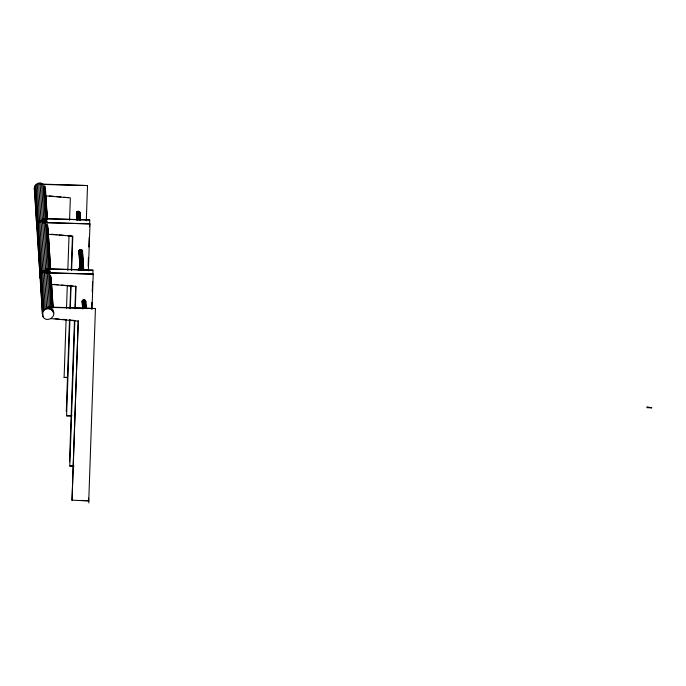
<?xml version="1.0" encoding="UTF-8"?>
<svg xmlns="http://www.w3.org/2000/svg" width="686" height="686" viewBox="0 0 686 686"><rect width="100%" height="100%" fill="white"/><g stroke="black" fill="none" stroke-linecap="round" stroke-linejoin="round"><path stroke-width="1.03" d="M67.245 377.592L64.107 377.497L66.105 319.522M66.533 308.108L67.297 285.367M67.82 270.421L69.046 235.195M69.569 220.249L70.349 197.834L46.099 195.939M69.509 319.77L66.302 411.574M69.938 308.357L70.701 285.616M71.284 269.932L72.416 236.516M71.807 415.99L66.576 415.827L69.929 319.753M70.281 308.751L71.104 285.273M71.627 270.327L72.819 236.164L47.514 234.175M74.457 320.902L69.535 461.807M74.928 308.417L75.709 286.002M73.994 466.188L69.809 466.051L74.86 320.551M75.271 308.811L76.052 286.396L50.747 284.398M72.03 500.463L78.264 320.799L72.004 500.137L88.751 500.994L95.44 308.529L48.046 307.019M86.299 220.781L87.525 185.554L40.131 184.045M88.16 266.194L88.434 257.327M88.828 246.977L89.163 237.373M89.54 226.697L89.737 219.966L42.343 218.457M88.357 270.859L89.995 223.893L42.601 222.384M91.658 308.949L91.855 302.217M92.25 291.867L92.567 281.937M92.85 274.786L92.979 270.19L45.576 268.68M92.001 309.343L93.227 274.117L45.833 272.608M53.259 310.749C56.698 318.141 44.77 323.543 42.523 315.363L34.3 188.358C34.343 184.242 39.419 181.636 42.832 183.865L45.216 220.892L46.339 221.801L44.024 185.837M34.54 186.944L36.684 225.377L37.421 229.458M36.77 226.689C36.812 222.581 41.889 219.966 45.302 222.195M37.01 225.274L40.062 277.033M49.658 273.337C46.116 269.255 38.699 273.079 40.14 278.345M40.242 275.498L42.523 315.363M80.005 213.595C80.888 210.696 75.734 210.533 76.412 213.483M81.96 252.74C84.85 249.009 76.712 248.744 79.336 252.654M85.501 302.595C87.345 298.753 80.013 299.473 82.569 302.878M36.924 223.962C37.919 220.583 42.258 219.014 45.216 220.892M40.157 274.194C41.409 269.632 48.312 268.963 50.421 273.191L50.284 271.064M42.626 312.524C44.024 307.294 52.35 307.534 53.397 312.867M80.596 267.943L78.787 268.363L78.238 270.113M40.148 184.371L87.525 185.554M42.369 218.783L89.737 219.966M42.618 222.71L89.995 223.893M45.602 269.006L92.979 270.19M45.851 272.934L93.227 274.117M48.071 307.345L95.44 308.529M67.228 377.266L64.107 377.497M71.781 415.665L66.576 415.827M72.93 465.828L69.809 466.051M81.411 500.437L88.734 500.669M49.246 195.896L53.465 196.282M56.629 196.573L60.857 196.959M64.021 197.251L68.24 197.637M51.716 234.235L56.989 234.715M59.099 234.912L64.373 235.392M67.545 235.684L71.764 236.07M53.894 284.364L58.113 284.75M61.277 285.042L65.496 285.427M68.669 285.719L72.888 286.105M55.052 318.673L59.27 319.059M62.435 319.35L66.662 319.736M69.826 320.028L74.045 320.413M50.85 318.613L78.29 321.125M36.821 226.809L37.336 228.146L37.13 224.974M34.3 188.358L34.437 189.782M80.039 212.651L80.519 220.103M82.5 250.982L83.743 270.233M85.741 301.214L86.222 308.666M79.868 212.206L80.348 219.657M82.337 250.536L83.572 269.778M85.57 300.76L86.05 308.22M79.585 211.811L80.133 220.335M82.054 250.15L83.358 270.464M85.287 300.374L85.767 307.834M79.207 211.511L79.756 220.035M81.677 249.841L82.989 270.155M84.91 300.074L85.458 308.589M78.77 211.314L79.319 219.837M81.231 249.644L82.543 269.958M84.472 299.876L85.021 308.391M78.29 211.237L78.839 219.76M80.759 249.567L82.063 269.881M83.992 299.799L84.541 308.314M77.801 211.288L78.35 219.803M80.271 249.618L81.583 269.932M83.503 299.842L84.052 308.366M77.347 211.451L77.895 219.974M79.816 249.781L81.128 270.104M83.049 300.014L83.598 308.537M76.952 211.734L77.501 220.249M79.422 250.064L80.734 270.378M82.654 300.288L83.203 308.811M76.643 212.103L77.209 219.649M79.113 250.433L80.433 269.761M82.346 300.665L82.826 308.117M76.583 213.929L76.995 220.317M79.053 252.259L79.945 266.159M80.116 267.866L80.219 270.438M82.286 302.492L82.697 308.88M76.446 212.54L76.926 219.992M78.916 250.87L80.151 270.113M82.148 301.094L82.629 308.554M79.636 267.917L79.773 270.052M79.182 268.08L79.319 270.224M88.563 498.07L88.88 502.958M45.516 189.765L47.428 219.391M47.986 228.104L50.661 269.581M51.218 278.327L53.131 307.945M47.351 219.014L44.804 185.94L46.914 218.731M47.78 225.617L50.584 269.221M51.081 276.904L53.054 307.577M45.619 196.47L45.962 201.761M46.305 207.052L46.708 213.397M47.746 229.518L48.02 233.772M48.363 239.088L48.775 245.477M49.049 249.73L49.392 255.046M49.735 260.363L50.147 266.743M51.116 281.86L51.527 288.206M51.802 292.433L52.145 297.724M52.479 303.015L52.753 307.251M47.051 220.849L47.188 222.967M47.265 224.271L50.147 268.938M50.575 275.558L52.616 307.294M52.753 309.412L52.891 311.53M46.494 224.176L49.572 272.025M49.726 274.391L52.042 310.364M45.37 223.259L48.449 271.116M48.535 272.428L50.918 309.455M41.503 183.273L43.887 220.3M43.973 221.612L47.12 270.524M47.205 271.836L49.589 308.863M40.071 183.042L42.455 220.069M42.532 221.372L45.688 270.293M45.773 271.605L48.157 308.623M38.622 183.188L41.006 220.206M41.083 221.518L44.238 270.438M44.324 271.742L46.708 308.769M37.25 183.685L39.642 220.712M39.719 222.024L42.875 270.944M42.952 272.248L45.345 309.275M36.066 184.525L38.45 221.552M38.536 222.856L41.683 271.776M41.769 273.088L44.153 310.106M35.14 185.632L37.524 222.658M37.61 223.962L40.757 272.882M40.843 274.194L43.227 311.221M35.089 193.238L35.363 197.474M35.766 203.819L36.041 208.047M36.452 214.392L36.718 218.628M37.833 235.838L38.107 240.091M38.519 246.471L38.785 250.724M39.196 257.104L39.471 261.357M39.882 267.737L40.157 271.99M40.654 279.682L40.791 281.8M41.263 289.2L41.469 292.382M41.949 299.782L42.223 304.018M42.626 310.364L43.038 316.709M651.7 407.836L646.975 407.681L646.924 406.849L651.7 407.836"/></g></svg>
